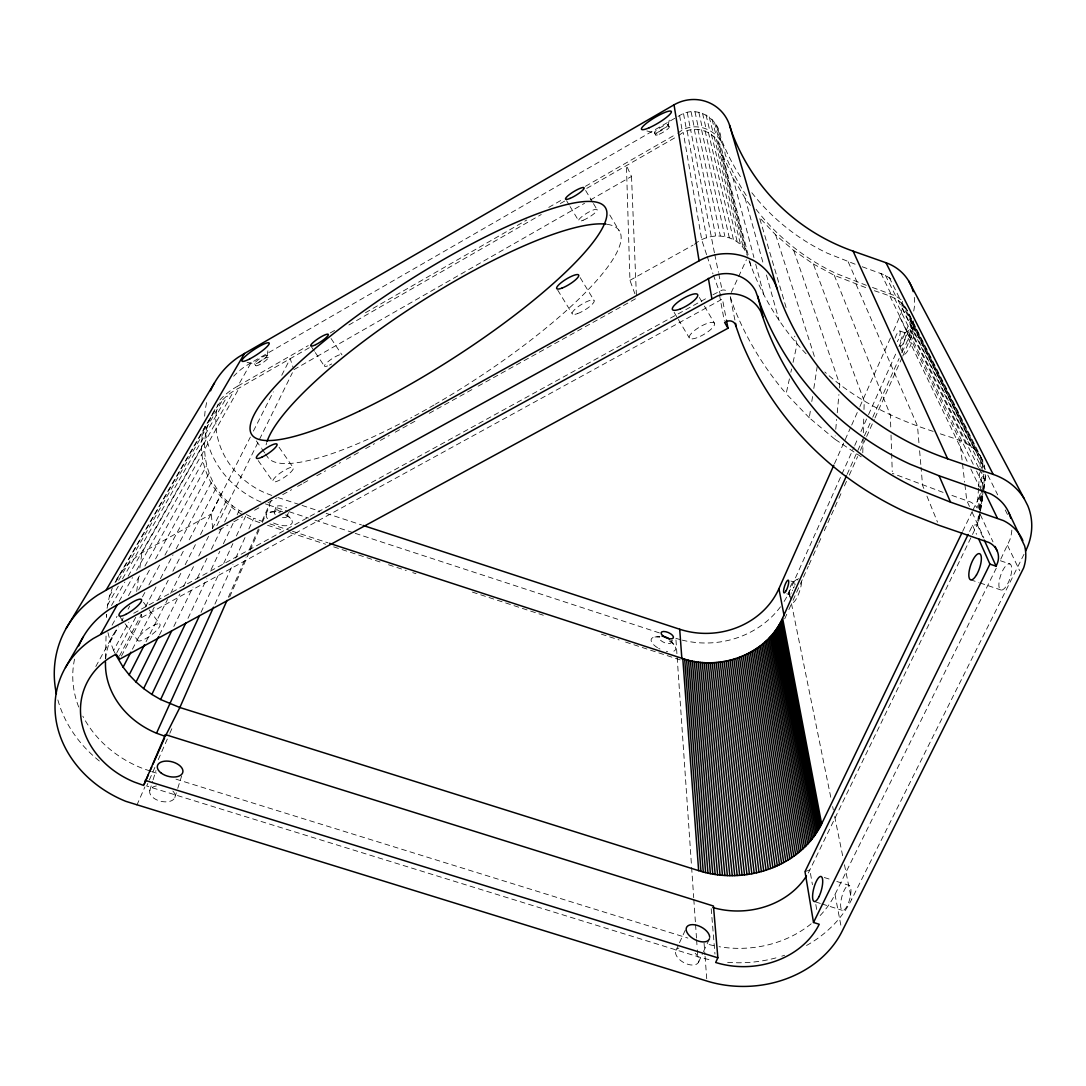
<?xml version="1.0" encoding="UTF-8"?>
<svg xmlns="http://www.w3.org/2000/svg" width="1086" height="1086" viewBox="0 0 1086 1086"><rect width="100%" height="100%" fill="white"/><g stroke="black" fill="none" stroke-linecap="round" stroke-linejoin="round"><path stroke-width="0.75" stroke-dasharray="5 3.75" d="M309.252 347.737L239.232 387.946C189.683 412.164 195.561 487.831 242.124 511.981M105.559 658.564L106.089 633.966M106.442 617.581L106.509 614.309L106.577 617.35M862.773 452.753L863.153 439.45M863.329 432.798L863.804 416.155M863.994 409.503L864.225 401.182L813.333 263.979L793.744 250.472L775.703 234.929L759.426 217.458L786.427 308.505M978.527 488.184L977.169 508.058A19.453 17.213 -17.5 0 0 970.314 501.922L950.983 495.08M978.649 486.528L979.898 468.31M980.006 466.654L980.685 456.717C972.133 442.07 954.092 438.744 939.444 433.531M893.561 330.918L901.421 312.469L902.534 299.356M901.896 352.326C908.453 339.959 915.498 324.144 907.462 310.705M902.765 356.127L912.159 334.42L913.353 320.872M861.239 456.826L834.862 439.192L835.161 435.893M835.758 429.282L836.654 419.372M837.252 412.761L838.908 394.585M839.505 387.987L839.804 384.675L793.744 250.472M107.093 608.269L109.347 596.418L112.347 587.865M978.377 508.384L982.192 469.668M982.355 467.985L983.02 461.251L906.824 309.469C899.846 297.374 885.022 294.577 872.995 290.22M808.255 872.995A76.807 64.617 -2.8 0 0 809.871 869.9L977.237 524.674L980.21 511.818M979.355 508.9L981.798 489.121M982.002 487.478L983.644 474.297M136.7 591.463L138.954 574.684M139.863 567.964L141.886 552.869L233.653 391.286M982.83 536.986L977.237 524.674L979.043 511.506M979.273 509.85L981.758 491.741M980.074 509.415L985.097 474.378M978.635 521.212L983.441 489.637M834.862 439.192L809.274 417.784L810.78 408.01M811.799 401.494L812.803 394.978M813.808 388.462L817.337 365.656M980.454 510.203L982.735 495.61M983.74 489.121L985.626 472.329M979.205 518.959L982.857 496.017M983.902 489.46L985.762 476.143L982.776 470.129M267.02 355.706L268.147 349.556M809.274 417.784L786.142 393.702L789.413 378.878M790.866 372.281L791.585 368.996M793.052 362.398L797.043 344.276L794.626 336.144M982.844 489.026L985.219 481.274L979.26 469.152M668.053 125.012L669.709 118.537M149.746 790.676L152.61 781.377M153.099 779.829L155.963 770.531M174.819 797.599L177.262 789.875M177.751 788.327L181.647 775.988M274.337 512.09L275.939 507.081M287.22 516.312L288.428 512.551M1000.79 559.086L1009.912 539.701A46.345 40.861 -17.2 0 0 1011.921 528.95M671.352 642.545L672.356 640.17M136.836 805.255L144.913 786.902M228.345 597.3L246.115 556.955M249.522 549.19L258.4 529.004M271.133 500.483L261.142 523.208L252.916 520.085A82.509 74.635 21.7 0 1 245.273 516.352M154.864 767.422L146.691 786.033L697.769 956.63A120.003 100.564 -2.8 0 0 712.375 960.268M158.257 759.671L169.144 734.869M169.823 733.322L173.231 725.57M229.689 596.879L249.413 551.919M250.106 550.371L259.622 528.665M262.35 522.461L269.83 505.411L287.546 511.207M834.523 463.654L850.99 426.622M851.682 425.074L859.23 408.092M859.922 406.544L890.805 337.094M784.119 601.468A88.414 79.577 -4.7 0 0 789.128 592.06L854.058 447.011M854.75 445.464L858.198 437.753M860.954 431.576L867.863 416.142M868.556 414.608L896.181 352.882M898.95 346.705L910.692 320.465L984.812 469.057M847.094 474.406L863.75 437.319M864.442 435.771L872.072 418.775M872.764 417.228L899.113 358.502M784.703 618.844L788.178 611.106M788.87 609.572L792.346 601.834M793.038 600.3L802.758 578.662M803.45 577.114L808.323 566.295M809.016 564.747L812.491 557.023M813.183 555.475L818.043 544.656M818.735 543.109L820.812 538.48M824.288 530.755L838.175 499.845M838.881 498.298L840.958 493.655M844.433 485.931L846.51 481.302M849.293 475.111L857.628 456.568M860.411 450.391L865.963 438.025M866.655 436.477L874.298 419.481M874.99 417.934L902.072 357.661M214.919 604.128L232.961 564.231M235.73 558.095L245.436 536.606M248.898 528.936L253.757 518.198L261.821 521.253M675.94 950.454L678.777 944.304M679.483 942.77L685.836 928.937M201.005 612.409L219.426 572.661M223.675 563.485L232.879 543.611M236.422 535.968L245.64 516.094M731.258 292.487L746.408 259.758M698.407 962.44L702.71 953.223M703.429 951.689L708.452 940.938M188 618.328L206.788 578.757M211.118 569.621L219.793 551.362M223.404 543.747L234.25 520.913M237.142 514.832L239.314 510.271M962.658 531.353L972.214 511.547M972.947 510.026L981.025 493.261M969.581 531.421L972.54 525.325L977.237 524.674M173.828 626.486L192.982 587.105M197.394 578.024L206.964 558.34M211.39 549.258L221.693 528.054M224.639 521.999L232.743 505.343M216.874 525.678L292.406 372.702M820.134 915.539A102.003 85.455 -2.8 0 0 834.998 894.443L996.283 568.182M115.048 582.435L212.598 413.807M159.466 634.957L179.869 593.974M183.643 586.372L193.457 566.634M198.752 556.005L208.566 536.267M212.34 528.678L226.689 499.831M806.504 945.499A120.003 100.564 -2.8 0 0 851.546 899.656L1024.912 552.448M146.067 641.677L167.543 599.431M170.611 593.39L182.122 570.761M185.19 564.72L195.928 543.597M200.53 534.543L221.245 493.804M212.666 528.434L211.268 513.977L250.337 437.088M253.405 431.061L273.319 391.87M281.749 375.281L290.166 358.692L293.369 368.1M132.438 649.197L154.226 607.223M158.108 599.73L168.221 580.25M172.891 571.25L183.792 550.276M189.236 539.783L216.453 487.329M121.428 656.107L141.791 617.459L722.421 299.03L726.14 318.51M119.474 656.039L141.519 614.364M145.456 606.925L156.479 586.101M160.416 578.662L173.013 554.851M176.163 548.892L212.381 480.446M116.867 652.645L135.777 617.242M115.035 653.31L113.596 650.46L128.84 622.169M142.47 596.852L144.886 592.386M148.891 584.947L160.918 562.602M164.936 555.163L209.055 473.252M113.596 650.46L110.27 641.622L118.36 626.853M121.605 620.934L123.22 617.988M128.067 609.124L129.682 606.164M138.587 589.915L149.909 569.227M155.569 558.896L206.516 465.813M95.812 666.519L113.392 634.441M112.075 625.197L117.003 616.332M128.487 595.644L139.985 574.956M144.9 566.091L204.82 458.211M119.175 601.277L132.478 577.63M136.632 570.245L239.232 387.946M219.915 399.906A82.509 74.635 21.7 0 1 232.173 389.453L237.875 386.032L251.042 362.778L679.605 115.523C696.913 104.392 719.434 118.7 720.941 138.248A243.821 226.187 -46 0 0 742.227 179.421M111.505 605.513L124.836 582.069M128.175 576.204L203.978 442.844M107.392 605.255L118.32 586.209M122.514 578.879L227.381 396.051M109.347 596.418L113.568 589.087M118.645 580.291L221.748 401.44M115.754 582.001L216.793 407.386M116.392 579.707C124.035 566.675 135.37 555.951 148.714 548.892L211.268 513.977M792.997 582.123L799.405 577.63M904.57 333.144L911.453 328.556M251.042 362.778L245.531 366.091A79.645 72.49 22.3 0 0 233.666 376.245M237.875 386.032L308.261 345.592M330.253 332.94L334.651 330.416M365.453 312.727L526.751 220.024M548.756 207.385L563.417 198.969M585.408 186.317L676.334 134.08M677.8 133.239C695.61 118.211 723.575 131.379 725.109 154.253A253.486 234.576 -44.8 0 0 747.168 196.865M348.905 324.972L541.262 214.512M560.349 203.544L564.761 201.019M586.779 188.367L677.515 136.266M678.967 135.424C695.597 121.13 721.579 133.768 722.747 155.203L748.078 254.735M293.899 369.661L584.539 203.326M590.404 199.96L631.509 176.434L626.432 165.601L629.948 280.337L634.876 293.763M133.768 613.264L706.945 298.039M629.948 280.337L693.017 245.137M694.483 244.323C710.706 230.463 740.068 233.816 747.29 255.604M219.06 529.968L227.938 525.04M233.857 521.755L242.748 516.814M254.586 510.244L261.984 506.13M267.916 502.845L276.794 497.917M282.713 494.632L291.591 489.705M297.523 486.419L301.962 483.949M303.442 483.134L307.881 480.664M316.759 475.736L325.651 470.808M331.569 467.523L340.447 462.582M346.366 459.297L359.697 451.898M365.615 448.613L374.494 443.685M380.412 440.4L389.304 435.472M395.223 432.187L415.952 420.676M429.269 413.291L472.193 389.453M478.125 386.168L636.518 298.243M712.891 294.768L722.095 290.138A6.19 5.878 -15.2 0 1 727.878 291.754M804.997 871.637L809.871 869.9L812.423 884.723M270.292 512.198L276.251 510.895M654.967 637.007L659.514 636.464M247.065 362.357L254.776 363.932M646.903 130.944L654.749 133.035M151.646 771.603L158.122 773.612M175.946 779.151L687.872 938.073M815.627 901.95L820.324 903.43M821.885 903.919L842.261 910.326M824.301 877.515L830.546 879.484M836.79 881.465L849.293 885.416A12.964 4.113 -75.2 0 1 847.365 905.52A12.964 4.113 -75.2 0 1 840.754 902.724A12.964 4.113 -75.2 0 1 849.293 885.416M269.885 523.886L290.858 530.728M292.473 531.244L327.958 542.824M267.59 525.298L283.717 530.565M290.166 532.669L325.637 544.235M333.701 546.869L382.082 562.643M388.53 564.747L406.259 570.53M412.721 572.634L415.938 573.679M472.383 592.087L543.326 615.233M601.372 634.156L619.115 639.939M625.563 642.043L681.994 660.451M277.948 497.524L300.442 504.909M302.057 505.424L319.732 511.221M326.153 513.339L361.516 524.918M289.161 511.737L308.492 518.063M314.94 520.167L353.615 532.819M355.217 533.348L659.745 633.016M786.793 593.757L789.481 594.653M790.893 581.051L793.595 581.947A6.679 1.643 -71.9 0 1 793.337 588.055M970.422 579.72L978.839 582.544M979.966 582.924L1001.116 590.037M1000.396 560.743L1009.939 563.96A13.779 4.901 -71.1 0 1 1006.885 585.205A13.779 4.901 -71.1 0 1 999.134 581.634A13.779 4.901 -71.1 0 1 1009.939 563.96M943.096 492.392L892.325 473.333M933.173 431.373C893.724 418.748 855.673 400.015 824.831 371.996M899.778 330.945L905.452 332.913A7.127 1.833 -69.6 0 1 903.05 343.638A7.127 1.833 -69.6 0 1 900.226 342.158A7.127 1.833 -69.6 0 1 905.452 332.913M751.824 192.724A243.821 226.187 -46 0 0 827.383 253.214L855.985 264.55M862.23 266.749L885.443 275.26L892.733 280.324M756.073 209.286A253.486 234.576 -44.8 0 0 835.46 273.183L866.316 285.319M872.492 287.478L895.678 295.976L903.24 301.216M813.333 263.979L834.279 275.315L866.832 288.048M150.112 771.06L140.963 767.775A105.966 90.409 18.6 0 1 82.835 716.176M271.799 495.447L265.188 492.922A79.645 72.49 22.3 0 1 218.123 404.087M246.346 514.56L253.757 518.198M806.056 353.778C779.802 326.357 759.752 292.799 747.779 256.785M290.356 518.266L286.324 513.936A6.787 2.959 17 0 1 286.378 517.153A6.787 2.959 17 0 1 280.31 517.153M120.152 617.215L124.076 622.414M125.066 623.717L137.841 640.631M143.501 602.296L148.361 608.812M149.121 609.816L160.036 624.423A13.765 3.557 -36.2 0 1 144.601 639.206A13.765 3.557 -36.2 0 1 141.886 633.559A13.765 3.557 -36.2 0 1 160.036 624.423M722.747 155.203L732.778 177.425L745.064 198.236L750.806 205.933M670.836 640.496L674.515 645.437M258.251 460.64L272.735 481.315M256.337 440.93L261.387 448.124M261.848 448.844L265.052 453.378M265.541 454.111L268.296 458.061A209.082 47.472 -32.7 0 0 411.852 417.431M279.034 447.188L293.424 467.917A12.38 2.946 -34.3 0 1 278.505 480.664A12.38 2.946 -34.3 0 1 277.324 475.329A12.38 2.946 -34.3 0 1 293.424 467.917M254.518 363.769L255.821 365.67M266.98 355.556A7.466 1.357 -33.6 0 1 258.196 362.765A7.466 1.357 -33.6 0 1 257.097 360.674A7.466 1.357 -33.6 0 1 266.98 355.556L268.283 357.457A7.466 1.371 -33.6 0 1 259.5 364.679A7.466 1.371 -33.6 0 1 258.387 362.575A7.466 1.371 -33.6 0 1 268.283 357.457M311.641 347.167L314.383 351.226M315.293 352.583L324.429 366.158M331.067 338.52L341.954 354.837M557.756 290.193L572.458 314.125M580.182 277.636L593.92 300.211M566.62 200.774L569.24 205.118M570.109 206.571L578.824 221.069M585.639 190.498L592.576 202.118M593.445 203.571L596.906 209.381M674.121 312.334L677.501 318.035M678.343 319.46L689.325 337.963M609.775 215.001L619.305 231.046M699.343 297.483L703.538 304.637M704.38 306.076L714.439 323.234A14.552 4.263 -30.6 0 1 697.429 337.556A14.552 4.263 -30.6 0 1 693.818 331.108A14.552 4.263 -30.6 0 1 714.439 323.234M654.41 132.872L655.632 134.976M667.999 124.673L669.207 126.777M980.685 456.717L983.02 461.251L985.572 471.052M910.109 317.166L984.663 466.057M904.38 306.021L977.699 452.55M902.765 303.741L913.584 325.393M889.285 277.554L899.656 298.351M987.839 475.125L997.681 494.836M1005.242 509.999L1007.509 514.547M910.91 321.293L984.065 468.025M901.461 302.953L974.101 448.803M911.127 325.501L982.029 468.623M902.385 308.125L913.177 329.94M898.122 300.279L969.974 445.559M885.443 275.26L895.678 295.976M910.76 329.737L978.513 467.632M894.416 298.066L965.359 442.857M880.936 273.333L891.009 293.98M909.81 333.918L973.558 464.984M976.531 471.08L983.943 486.324M889.963 296.166L959.82 440.549L962.332 462.174M899.737 317.031L910.407 339.117M908.14 338.411L967.911 462.894M970.83 468.962L979.572 487.18M1007.537 545.43L1019.727 570.815M720.982 296.016L713.516 275.477M980.319 514.615L992.998 541.9M969.486 506.456L966.757 500.456L964.83 483.813M972.228 512.456L983.848 537.964M972.54 525.325L976.558 534.271M848.193 261.807L857.058 282.061M856.039 284.26L917.494 425.983L919.041 444.133M923.819 488.469L922.571 485.401L921.023 467.251M926.942 496.126L937.517 522.176M834.279 275.315L890.344 415.042L890.792 428.373M789.101 594.191L791.11 600.232M706.606 254.653L701.814 240.223L683.352 132.913M707.135 256.255L712.973 273.876M775.703 234.929L814.758 357.593M899.982 345.619L902.29 353.452M745.064 198.236L763.702 265.188M766.431 274.989L779.151 320.709M140.963 614.418L141.791 617.459M732.778 177.425L753.942 257.531M755.68 264.074L763.879 295.134M718.131 129.655L722.204 145.361M716.516 125.718L720.52 141.289M714.547 122.46L718.484 137.908M749.747 261.264L751.403 267.794M107.962 632.581L110.27 641.622M719.828 146.271L747.372 255.156M718.253 142.456L745.81 252.074M712.104 119.528L715.959 134.868M716.393 139.388L743.503 248.287M709.253 116.989L712.986 132.234M714.099 136.632L740.625 244.879M711.411 134.243L737.245 241.934M706.036 114.899L709.647 130.076M708.384 132.275L733.43 239.504M702.547 113.311L706.022 128.419M705.085 130.782L729.276 237.658M698.827 112.252L702.167 127.32M701.583 129.791L724.864 236.409M694.986 111.749L698.176 126.804M697.972 129.315L720.303 235.825M714.425 252.821L690.682 129.967M714.764 254.45L718.43 272.287M718.756 273.916L722.095 290.138M734.91 320.031L729.887 295.46L733.865 307.324A373.828 337.203 -37.3 0 0 786.142 393.702M789.128 592.06L790.146 597.056M791.49 603.707L830.966 798.237M832.65 806.545L833.329 809.871M834.672 816.523L843.116 858.089M844.46 864.741L851.546 899.656M691.103 111.804L694.144 126.872M694.307 129.37L715.674 235.879M687.262 112.442L690.139 127.524M834.998 894.443L841.406 928.204M719.434 294.768L724.294 320.818M687.166 131.067L706.66 237.956M683.528 113.609L686.271 128.732M815.817 904.502L816.957 911.086M679.605 115.523L682.198 130.7M962.522 463.844L964.639 482.157M919.611 450.744L920.887 465.595M711.194 908.683L714.968 954.078M704.067 943.11L704.936 954.648M705.058 956.304L706.905 981.038M675.967 639.966L691.51 865.664M691.619 867.361L693.71 897.674M693.818 899.357L695.447 922.937M695.569 924.62L696.493 938.1M696.601 939.784L697.185 948.2M697.307 949.883L697.769 956.63M631.509 176.434L636.45 296.559M979.368 514.411L979.45 516.692M891.022 435.024L891.592 451.681M891.647 453.351L892.258 471.663M784.649 955.246A120.003 100.564 -2.8 0 1 781.771 956.182M775.947 957.893A120.003 100.564 -2.8 0 1 724.403 962.033M99.342 761.001A124.714 106.401 18.6 0 1 57.137 697.117M78.708 707.027A105.966 90.409 18.6 0 1 74.853 657.885M269.83 505.411A91.048 82.862 22.3 0 1 265.418 503.85M261.074 502.085A91.048 82.862 22.3 0 1 204.738 426.418M204.657 416.182A91.048 82.862 22.3 0 1 207.236 400.395M780.495 606.789A88.414 79.577 -4.7 0 1 682.307 640.143M680.135 639.573A88.414 79.577 -4.7 0 1 675.859 638.283M914.303 297.36A47.689 44.255 -23.9 0 1 913.53 311.981M902.154 352.774A14.24 3.692 -69.5 0 1 909.797 330.28A14.24 3.692 -69.5 0 1 912.837 339.063A14.24 3.692 -69.5 0 1 902.724 354.403M790.174 587.214A6.679 1.643 -71.9 0 1 793.595 581.947M792.658 590.037A6.679 1.643 -71.9 0 1 792.413 590.662M791.341 592.875A6.679 1.643 -71.9 0 1 791.07 593.309M790.065 594.476A6.679 1.643 -71.9 0 1 789.264 590.485M801.658 582.042A13.344 3.312 -71.9 0 1 798.047 595.318A13.344 3.312 -71.9 0 1 792.753 602.676M793.757 587.77A13.344 3.312 -71.9 0 1 794.233 586.481M794.735 585.232A13.344 3.312 -71.9 0 1 795.251 584.024M797.409 579.978A13.344 3.312 -71.9 0 1 798.441 578.553M669.261 640.944A13.208 5.715 23.4 0 1 670.985 651.749M667.591 651.519A13.208 5.715 23.4 0 1 666.342 651.288M659.921 649.021A13.208 5.715 23.4 0 1 658.7 648.383M657.519 647.704A13.208 5.715 23.4 0 1 651.125 639.668A13.208 5.715 23.4 0 1 659.324 637.17M671.08 640.876A6.611 2.837 23.4 0 1 664.808 642.803A6.611 2.837 23.4 0 1 659.854 636.627M285.442 514.913A13.548 5.946 17 0 1 290.464 524.742A13.548 5.946 17 0 1 271.921 522.149M267.482 518.646A13.548 5.946 17 0 1 280.256 512.945M275.22 514.465A6.787 2.959 17 0 1 275.572 511.085A6.787 2.959 17 0 1 282.591 511.71M811.188 923.792A102.003 85.455 -2.8 0 1 719.068 946.68M714.004 945.716A102.003 85.455 -2.8 0 1 706.524 943.843M105.668 658.958A79.712 68.269 18.7 0 1 117.424 628.4M327.538 365.941A10.439 2.131 -33.4 0 1 330.158 360.023A10.439 2.131 -33.4 0 1 341.873 355.543M331.692 363.932A10.439 2.131 -33.4 0 1 329.479 365.1M695.203 953.304A12.733 7.168 28.2 0 1 695.732 964.544A12.733 7.168 28.2 0 1 679.076 959.155A12.733 7.168 28.2 0 1 678.926 948.037M172.891 791.07A13.032 7.643 14.2 0 1 169.253 801.495A13.032 7.643 14.2 0 1 151.375 795.957A13.032 7.643 14.2 0 1 156.357 785.952M242.327 514.655A82.509 74.635 21.7 0 1 204.331 427.083M280.568 511.696A6.787 2.946 17 0 1 276.604 506.361A6.787 2.946 17 0 1 286.595 507.895M895.135 338.126A7.127 1.805 -69.6 0 1 899.995 331.162A7.127 1.805 -69.6 0 1 897.335 341.696M607.237 224.327A209.082 47.472 -32.7 0 1 435.377 404.209M434.088 404.969A209.082 47.472 -32.7 0 1 414.771 415.857M266.097 444.853A209.082 47.472 -32.7 0 1 266.708 442.586M583.141 220.241A10.833 2.281 -31.4 0 0 597.205 209.897A10.833 2.281 -31.4 0 0 583.291 215.557A10.833 2.281 -31.4 0 0 583.141 220.241M577.576 313.582A12.842 3.217 -31.6 0 0 594.259 300.985A12.842 3.217 -31.6 0 0 577.779 306.971A12.842 3.217 -31.6 0 0 577.576 313.582M657.98 132.166A7.941 1.507 -30.9 0 0 668.066 124.822A7.941 1.507 -30.9 0 0 657.6 129.356A7.941 1.507 -30.9 0 0 657.98 132.166M659.188 134.27A7.928 1.52 -30.9 0 0 669.275 126.926A7.928 1.52 -30.9 0 0 658.795 131.447A7.928 1.52 -30.9 0 0 659.188 134.27"/><path stroke-width="1.5" d="M105.491 661.836A79.712 68.269 18.7 0 0 156.52 733.213L165.289 736.376L165.411 734.625L713.461 906.023L717.86 957.811L715.66 962.481A80.473 66.816 -2.6 0 0 819.224 924.267L813.509 922.476L804.997 871.637L968.115 534.475M165.411 734.625L143.623 785.409L134.42 782.11A83.663 70.78 18.3 0 1 109.876 657.654L116.08 654.125L119.867 659.08L727.987 328.243L726.439 320.139M978.567 538.751L989.943 564.136L996.133 566.213L997.613 562.616A20.471 17.933 -16.7 0 0 988.939 542.498L938.766 525.23L906.959 512.619A395.331 354.335 -36.1 0 1 740.435 339.022L735.222 324.171A6.516 6.149 -13.7 0 0 727.131 321.28L724.593 322.447L727.987 328.243M226.988 600.409L179.855 707.502L165.289 736.376M144.302 783.875L148.361 774.685M149.719 771.617L151.741 767.028M153.099 763.96L164.61 737.91M784.092 615.667L778.92 588.68L833.831 465.202M329.56 543.353L682.795 658.591C719.842 671.243 766.227 654.777 782.585 618.138L846.401 475.953M213.535 607.196L156.52 733.213M961.924 532.873L821.627 823.894C800.083 867.687 743.543 885.226 698.651 870.646L179.855 707.502L160.633 699.533L199.593 615.463M160.633 699.533L151.864 694.429L185.828 622.889M151.864 694.429L143.637 688.565L171.629 631.02M813.509 922.476L989.943 564.136M143.637 688.565L136.049 682.035L158.719 636.477M136.049 682.035L129.18 674.881L144.533 644.704M129.18 674.881L123.112 667.171L130.89 652.184M100.699 634.278L117.274 604.807L713.57 275.912A33.734 31.969 -14.7 0 1 755.598 290.967L761.558 307.705A350.9 315.877 -36.8 0 0 910.054 464.17L939.091 475.79L990.283 493.709A46.345 40.861 -17.2 0 1 1009.084 513.189L1024.627 545.891A47.96 42.015 -16.7 0 1 1023.636 567.924L842.017 931.421A105.247 87.396 -2.6 0 1 706.905 981.038L125.8 801.332A109.469 92.622 18.3 0 1 93.22 638.568L717.249 296.084A34.956 32.987 -13.7 0 1 760.797 311.641L766.96 328.909A364.339 326.547 -36 0 0 920.494 490.18L950.522 502.153L1003.464 520.615A47.96 42.015 -16.7 0 1 1022.863 540.652M65.472 667.523L83.025 637.238M56.404 693.9A124.714 106.401 18.6 0 1 97.889 594.952L106.075 590.2L244.513 353.466L674.039 104.826A38.77 37.82 -33.1 0 1 729.575 125.229L732.317 133.673A230.789 214.105 -45.9 0 0 853.094 251.137L947.63 458.794L993.188 474.406A66.26 58.44 -17.2 0 1 1024.22 498.718L1027.723 505.601A66.26 58.44 -17.2 0 1 1025.659 550.941M66.178 628.36L214.458 382.951M244.513 353.466L238.431 357.131A91.048 82.862 22.3 0 0 210.575 390.784M117.274 604.807L110.012 608.988A105.966 90.409 18.6 0 0 78.789 645.817M106.075 590.2L699.072 260.83A54.314 51.49 -14.7 0 1 745.62 256.92L752.829 260.124A54.314 51.49 -14.7 0 1 777.101 288.835L780.834 300.306A328.556 295.759 -36.7 0 0 947.63 458.794M712.918 907.557L714.778 908.072A76.807 64.617 -2.8 0 0 806.45 876.022M145.171 780.359L717.86 957.811M363.118 525.448L679.7 629.242A77.364 69.626 -4.7 0 0 778.92 588.68M853.094 251.137L885.972 262.731A47.689 44.255 -23.9 0 1 913.204 291.645M123.112 667.171L115.74 654.736M908.67 280.962L1024.22 498.718M885.972 262.731L993.188 474.406M984.364 491.252L997.342 518.09M995.102 546.448L997.219 550.996M984.228 540.068L996.133 566.213M939.091 475.79L950.522 502.153M1009.084 513.189L1010.808 518.266M729.575 125.229L777.101 288.835M757.702 295.989L762.969 316.813M735.589 323.316L736.254 326.587M782.585 618.138L821.627 823.894M781.811 619.821L820.636 825.862M780.97 621.491L819.591 827.803M780.101 623.133L818.491 829.731M779.164 624.762L817.337 831.632M778.2 626.364L816.115 833.491M777.182 627.939L814.853 835.338M776.11 629.5L813.523 837.157M775.01 631.02L812.152 838.935M773.856 632.527L810.726 840.686M772.662 634.007L809.233 842.41M771.427 635.459L807.712 844.093M708.371 278.328L711.859 298.569M770.164 636.871L806.124 845.75M768.847 638.269L804.495 847.365M767.49 639.627L802.825 848.953M766.105 640.957L801.101 850.501M764.68 642.247L799.323 851.994M763.214 643.509L797.518 853.46M761.707 644.731L795.671 854.886M674.039 104.826L699.072 260.83M760.186 645.926L793.771 856.27M758.612 647.08L791.843 857.614M757.023 648.206L789.861 858.917M755.394 649.292L787.852 860.18M753.738 650.338L785.816 861.388M752.055 651.342L783.725 862.555M750.345 652.306L781.621 863.669M748.593 653.229L779.476 864.741M746.842 654.125L777.304 865.773M745.05 654.967L775.105 866.75M743.245 655.768L772.865 867.673M741.412 656.541L770.612 868.556M739.552 657.261L768.331 869.384M737.679 657.94L766.037 870.171M735.792 658.564L763.702 870.904M733.892 659.161L761.367 871.583M731.978 659.704L759.005 872.207M730.036 660.207L756.63 872.777M728.095 660.668L754.227 873.307M726.14 661.075L751.824 873.782M724.172 661.442L749.408 874.203M722.19 661.768L746.978 874.569M720.208 662.053L744.534 874.882M718.213 662.284L742.091 875.14M716.217 662.46L739.647 875.343M714.221 662.596L737.19 875.492M712.212 662.691L734.733 875.587M710.217 662.745L732.276 875.628M708.208 662.745L729.819 875.628M706.212 662.691L727.362 875.56M704.217 662.609L724.905 875.438M702.221 662.474L722.462 875.275M700.226 662.284L720.032 875.044M698.244 662.053L717.602 874.773M696.275 661.781L715.172 874.434M694.307 661.455L712.769 874.054M692.366 661.089L710.38 873.619M690.424 660.682L707.991 873.13M688.497 660.22L705.628 872.587M686.583 659.718L703.28 871.99M684.682 659.175L700.959 871.352M682.795 658.591L698.651 870.646M679.7 629.242L681.872 658.808M662.053 636.233A6.611 2.837 23.4 0 1 669.261 638.962M709.47 938.738A12.801 7.045 28 0 1 690.75 936.906A12.801 7.045 28 0 1 692.664 924.634A12.801 7.045 28 0 1 709.701 937.245M267.088 441.418A209.082 47.472 -32.7 0 1 418.585 303.157A209.082 47.472 -32.7 0 1 606.042 224.15M570.028 198.399A10.887 2.145 -31.5 0 0 584.187 188.082A10.887 2.145 -31.5 0 0 570.313 193.905A10.887 2.145 -31.5 0 0 570.028 198.399M561.951 288.116A12.91 3.041 -31.7 0 0 578.784 275.545A12.91 3.041 -31.7 0 0 562.344 281.763A12.91 3.041 -31.7 0 0 561.951 288.116M315.809 344.615A10.48 1.996 -33.3 0 0 328.339 334.447A10.48 1.996 -33.3 0 0 314.478 341.343A10.48 1.996 -33.3 0 0 315.809 344.615M262.025 457.084A12.448 2.769 -34.2 0 0 277.106 444.418A12.448 2.769 -34.2 0 0 261.02 451.993A12.448 2.769 -34.2 0 0 262.025 457.084M125.881 614.364A13.833 3.367 -35.9 0 0 141.547 599.703A13.833 3.367 -35.9 0 0 123.383 608.988A13.833 3.367 -35.9 0 0 125.881 614.364M680.46 308.872A14.647 4.032 -30.8 0 0 697.66 294.632A14.647 4.032 -30.8 0 0 677.053 302.763A14.647 4.032 -30.8 0 0 680.46 308.872M161.38 773.205A13.113 7.521 14.5 0 0 182.624 772.893A13.113 7.521 14.5 0 0 166.348 761.082A13.113 7.521 14.5 0 0 161.38 773.205M819.02 896.574A12.978 3.91 -74.9 0 0 821.165 876.524A12.978 3.91 -74.9 0 0 812.735 893.9A12.978 3.91 -74.9 0 0 819.02 896.574M976.477 574.969A13.806 4.67 -71.2 0 0 979.721 553.751A13.806 4.67 -71.2 0 0 969.106 571.535A13.806 4.67 -71.2 0 0 976.477 574.969M662.84 635.758A6.625 2.824 23.4 0 0 673.225 638.052A6.625 2.824 23.4 0 0 665.799 631.726A6.625 2.824 23.4 0 0 662.84 635.758M786.223 590.567A6.679 1.615 -71.9 0 0 788.355 580.223A6.679 1.615 -71.9 0 0 783.888 588.734A6.679 1.615 -71.9 0 0 786.223 590.567M359.697 410.942A210.073 44.689 -32.7 0 0 605.431 207.711A210.073 44.689 -32.7 0 0 320.384 344.181A210.073 44.689 -32.7 0 0 359.697 410.942M249.943 358.787A16.358 2.891 -33.6 0 0 269.192 343.081A16.358 2.891 -33.6 0 0 247.513 354.403A16.358 2.891 -33.6 0 0 249.943 358.787M649.347 127.686A17.39 3.231 -30.9 0 0 671.392 111.654A17.39 3.231 -30.9 0 0 648.451 121.727A17.39 3.231 -30.9 0 0 649.347 127.686"/></g></svg>
